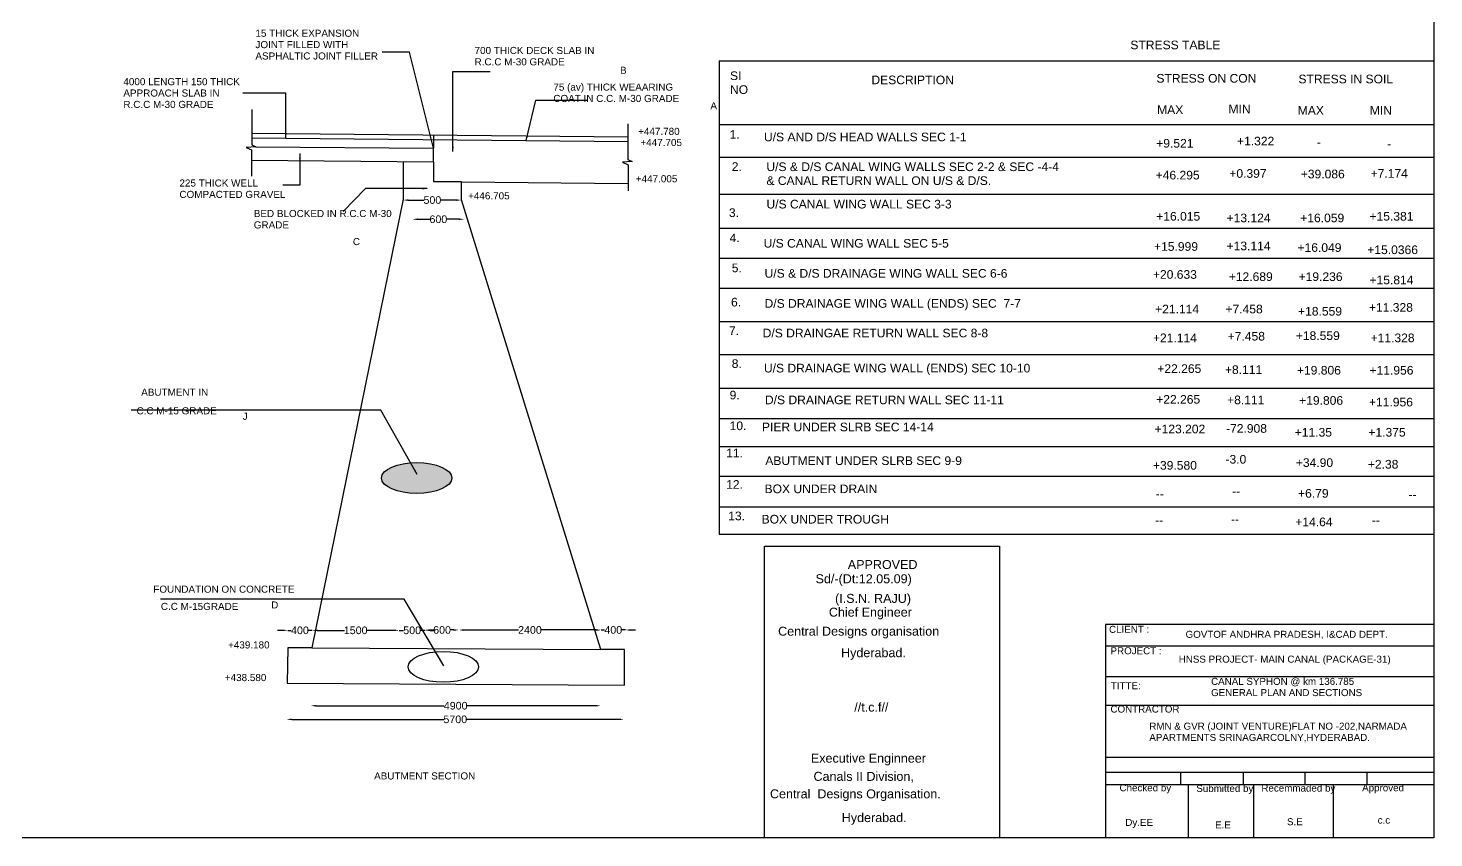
# Model space of a CAD drawing. Header units: metres. Extents: x -1552452794 to 344731, y 2311 to 4475819590.
# Drawn here: x 333632 to 344683, y 89527 to 95895 of the extents above; entities that cross this region are included whole.
import ezdxf

# ---------------------------------------------------------------- set-up
doc = ezdxf.new("R2010")
doc.units = ezdxf.units.M
doc.header["$MEASUREMENT"] = 0
for name, color, linetype in [('DIMENSION', 7, 'Continuous'), ('DRAWING', 2, 'Continuous'), ('HATCH', 7, 'Continuous'), ('TEXT', 255, 'Continuous'), ('TEXT @ 1', 255, 'Continuous')]:
    doc.layers.add(name, color=color, linetype=linetype)
doc.styles.add('Annotative', font='arial.ttf')
doc.styles.get("Standard").update_dxf_attribs({"font": 'arial.ttf'})
doc.dimstyles.new('ISO-25', dxfattribs={"dimtxt": 60, "dimasz": 40, "dimexe": 1.25, "dimexo": 0.625, "dimtad": 0, "dimlfac": 100, "dimtxsty": 'Standard', "dimcen": 2.5, "dimse1": 1, "dimse2": 1, "dimadec": 0, "dimazin": 0, "dimtfac": 1, "dimtmove": 0, "dimatfit": 3, "dimfxl": 1, "dimarcsym": 0})

# ---------------------------------------------------------------- blocks, each defined once
blk = doc.blocks.new('*D63')
at = {"layer": 'Defpoints', "color": 0, "transparency": 16777216}
for p in [(335854, 90573), (338132, 90573), (338132, 90566)]:
    blk.add_point(p, dxfattribs=at)
at = {"layer": 'DIMENSION', "color": 0, "lineweight": -2, "transparency": 16777216}
for p, q in [((335894, 90566), (336902, 90566)), ((338092, 90566), (337084, 90566))]:
    blk.add_line(p, q, dxfattribs=at)
at = {"layer": 'DIMENSION', "color": 0, "transparency": 16777216}
for points in [[(335894, 90573), (335894, 90560), (335854, 90566)], [(338092, 90573), (338092, 90560), (338132, 90566)]]:
    blk.add_solid(points, dxfattribs=at)
at = {"layer": 'DIMENSION', "color": 0, "transparency": 16777216, "insert": (336993, 90566), "char_height": 60, "attachment_point": 5}
blk.add_mtext('4900', dxfattribs=at)
blk = doc.blocks.new('*D64')
at = {"layer": 'Defpoints', "color": 0, "transparency": 16777216}
for p in [(338316, 90459), (335664, 90366), (338316, 90366)]:
    blk.add_point(p, dxfattribs=at)
at = {"layer": 'DIMENSION', "color": 0, "lineweight": -2, "transparency": 16777216}
for p, q in [((335704, 90459), (336900, 90459)), ((338276, 90459), (337080, 90459))]:
    blk.add_line(p, q, dxfattribs=at)
at = {"layer": 'DIMENSION', "color": 0, "transparency": 16777216}
for points in [[(335704, 90466), (335704, 90453), (335664, 90459)], [(338276, 90466), (338276, 90453), (338316, 90459)]]:
    blk.add_solid(points, dxfattribs=at)
at = {"layer": 'DIMENSION', "color": 0, "transparency": 16777216, "insert": (336990, 90459), "char_height": 60, "attachment_point": 5}
blk.add_mtext('5700', dxfattribs=at)
blk = doc.blocks.new('*D65')
at = {"layer": 'Defpoints', "color": 0, "transparency": 16777216}
for p in [(335673, 91162), (335865, 91162), (335865, 91159)]:
    blk.add_point(p, dxfattribs=at)
at = {"layer": 'DIMENSION', "color": 0, "lineweight": -2, "transparency": 16777216}
for p, q in [((335633, 91159), (335593, 91159)), ((335673, 91159), (335701, 91159)), ((335865, 91159), (335837, 91159)), ((335905, 91159), (335945, 91159))]:
    blk.add_line(p, q, dxfattribs=at)
at = {"layer": 'DIMENSION', "color": 0, "transparency": 16777216}
for points in [[(335633, 91166), (335633, 91153), (335673, 91159)], [(335905, 91166), (335905, 91153), (335865, 91159)]]:
    blk.add_solid(points, dxfattribs=at)
at = {"layer": 'DIMENSION', "color": 0, "transparency": 16777216, "insert": (335769, 91159), "char_height": 60, "attachment_point": 5}
blk.add_mtext('400', dxfattribs=at)
blk = doc.blocks.new('*D66')
at = {"layer": 'Defpoints', "color": 0, "transparency": 16777216}
for p in [(335865, 91162), (336548, 91162), (336548, 91159)]:
    blk.add_point(p, dxfattribs=at)
at = {"layer": 'DIMENSION', "color": 0, "lineweight": -2, "transparency": 16777216}
for p, q in [((335905, 91159), (336119, 91159)), ((336508, 91159), (336294, 91159))]:
    blk.add_line(p, q, dxfattribs=at)
at = {"layer": 'DIMENSION', "color": 0, "transparency": 16777216}
for points in [[(335905, 91166), (335905, 91153), (335865, 91159)], [(336508, 91166), (336508, 91153), (336548, 91159)]]:
    blk.add_solid(points, dxfattribs=at)
at = {"layer": 'DIMENSION', "color": 0, "transparency": 16777216, "insert": (336207, 91159), "char_height": 60, "attachment_point": 5}
blk.add_mtext('1500', dxfattribs=at)
blk = doc.blocks.new('*D67')
at = {"layer": 'Defpoints', "color": 0, "transparency": 16777216}
for p in [(336548, 91162), (336753, 91162), (336753, 91159)]:
    blk.add_point(p, dxfattribs=at)
at = {"layer": 'DIMENSION', "color": 0, "lineweight": -2, "transparency": 16777216}
for p, q in [((336508, 91159), (336468, 91159)), ((336548, 91159), (336584, 91159)), ((336753, 91159), (336718, 91159)), ((336793, 91159), (336833, 91159))]:
    blk.add_line(p, q, dxfattribs=at)
at = {"layer": 'DIMENSION', "color": 0, "transparency": 16777216}
for points in [[(336508, 91166), (336508, 91153), (336548, 91159)], [(336793, 91166), (336793, 91153), (336753, 91159)]]:
    blk.add_solid(points, dxfattribs=at)
at = {"layer": 'DIMENSION', "color": 0, "transparency": 16777216, "insert": (336651, 91159), "char_height": 60, "attachment_point": 5}
blk.add_mtext('500', dxfattribs=at)
blk = doc.blocks.new('*D68')
at = {"layer": 'Defpoints', "color": 0, "transparency": 16777216}
for p in [(336753, 91159), (337018, 91162), (337018, 91159)]:
    blk.add_point(p, dxfattribs=at)
at = {"layer": 'DIMENSION', "color": 0, "lineweight": -2, "transparency": 16777216}
for p, q in [((336793, 91162), (336819, 91162)), ((336978, 91162), (336953, 91162))]:
    blk.add_line(p, q, dxfattribs=at)
at = {"layer": 'DIMENSION', "color": 0, "transparency": 16777216}
for points in [[(336793, 91168), (336793, 91155), (336753, 91162)], [(336978, 91168), (336978, 91155), (337018, 91162)]]:
    blk.add_solid(points, dxfattribs=at)
at = {"layer": 'DIMENSION', "color": 0, "transparency": 16777216, "insert": (336886, 91162), "char_height": 60, "attachment_point": 5}
blk.add_mtext('600', dxfattribs=at)
blk = doc.blocks.new('*D69')
at = {"layer": 'Defpoints', "color": 0, "transparency": 16777216}
for p in [(337018, 91162), (338137, 91162), (338137, 91162)]:
    blk.add_point(p, dxfattribs=at)
at = {"layer": 'DIMENSION', "color": 0, "lineweight": -2, "transparency": 16777216}
for p, q in [((337058, 91162), (337487, 91162)), ((338097, 91162), (337668, 91162))]:
    blk.add_line(p, q, dxfattribs=at)
at = {"layer": 'DIMENSION', "color": 0, "transparency": 16777216}
for points in [[(337058, 91168), (337058, 91155), (337018, 91162)], [(338097, 91168), (338097, 91155), (338137, 91162)]]:
    blk.add_solid(points, dxfattribs=at)
at = {"layer": 'DIMENSION', "color": 0, "transparency": 16777216, "insert": (337577, 91162), "char_height": 60, "attachment_point": 5}
blk.add_mtext('2400', dxfattribs=at)
blk = doc.blocks.new('*D70')
at = {"layer": 'Defpoints', "color": 0, "transparency": 16777216}
for p in [(338137, 91162), (338328, 91162), (338328, 91162)]:
    blk.add_point(p, dxfattribs=at)
at = {"layer": 'DIMENSION', "color": 0, "lineweight": -2, "transparency": 16777216}
for p, q in [((338097, 91162), (338057, 91162)), ((338137, 91162), (338164, 91162)), ((338328, 91162), (338300, 91162)), ((338368, 91162), (338408, 91162))]:
    blk.add_line(p, q, dxfattribs=at)
at = {"layer": 'DIMENSION', "color": 0, "transparency": 16777216}
for points in [[(338097, 91168), (338097, 91155), (338137, 91162)], [(338368, 91168), (338368, 91155), (338328, 91162)]]:
    blk.add_solid(points, dxfattribs=at)
at = {"layer": 'DIMENSION', "color": 0, "transparency": 16777216, "insert": (338232, 91162), "char_height": 60, "attachment_point": 5}
blk.add_mtext('400', dxfattribs=at)
blk = doc.blocks.new('*D79')
at = {"layer": 'Defpoints', "color": 0, "transparency": 16777216}
for p in [(336581, 94551), (337038, 94544), (337038, 94543)]:
    blk.add_point(p, dxfattribs=at)
at = {"layer": 'HATCH', "color": 0, "lineweight": -2, "transparency": 16777216}
for p, q in [((336621, 94543), (336743, 94543)), ((336998, 94543), (336877, 94543))]:
    blk.add_line(p, q, dxfattribs=at)
at = {"layer": 'HATCH', "color": 0, "transparency": 16777216}
for points in [[(336621, 94549), (336621, 94536), (336581, 94543)], [(336998, 94549), (336998, 94536), (337038, 94543)]]:
    blk.add_solid(points, dxfattribs=at)
at = {"layer": 'HATCH', "color": 0, "transparency": 16777216, "insert": (336810, 94543), "char_height": 60, "attachment_point": 5}
blk.add_mtext('500', dxfattribs=at)
blk = doc.blocks.new('*D80')
at = {"layer": 'Defpoints', "color": 0, "transparency": 16777216}
for p in [(336654, 94476), (336654, 94392), (337060, 94476)]:
    blk.add_point(p, dxfattribs=at)
at = {"layer": 'HATCH', "color": 0, "lineweight": -2, "transparency": 16777216}
for p, q in [((336694, 94392), (336790, 94392)), ((337020, 94392), (336924, 94392))]:
    blk.add_line(p, q, dxfattribs=at)
at = {"layer": 'HATCH', "color": 0, "transparency": 16777216}
for points in [[(336694, 94399), (336694, 94386), (336654, 94392)], [(337020, 94399), (337020, 94386), (337060, 94392)]]:
    blk.add_solid(points, dxfattribs=at)
at = {"layer": 'HATCH', "color": 0, "transparency": 16777216, "insert": (336857, 94392), "char_height": 60, "attachment_point": 5}
blk.add_mtext('600', dxfattribs=at)

msp = doc.modelspace()

# ---------------------------------------------------------------- hatches: boundary and pattern name
at = {"layer": 'HATCH'}
h = msp.add_hatch(dxfattribs=at)
h.set_pattern_fill('AR-CONC', color=256, scale=1.249735)
h.set_pattern_definition([(50, (0, 0), (8.96385498, -0.7842357), [0.9373016, -10.3103177]), (355, (0, 0), (-1.73402464, 9.40041197), [0.74984129, -8.24825417]), (100.4514445, (0.747, -0.065), (7.22983031, 8.61617618), [0.7965838, -8.76242174]), (46.1842, (0, 2.5), (13.33769356, -2.06855318), [1.4059524, -15.46547656]), (96.6356355, (1.111, 2.327), (11.68080195, 12.17390577), [1.19487637, -13.14364]), (351.184164, (0, 2.5), (11.68080194, 12.17390576), [1.12476193, -12.37238126]), (21, (1.25, 1.8746), (7.45975921, -5.03167112), [0.9373016, -10.3103177]), (326, (1.25, 1.875), (3.04079803, 9.0624574), [0.74984129, -8.24825417]), (71.4514447, (1.871, 1.455), (10.50055715, 4.03078625), [0.79658377, -8.76242174]), (37.5, (0, 0), (0.151966026, 4.1602926), [0, -8.14827533, 0, -8.373227714, 0, -8.27949755]), (7.5, (0, 0), (3.287673346, 4.9291031), [0, -4.77398953, 0, -7.960815006, 0, -3.155582086]), (327.5, (-2.787, 0), (6.671368383, -0.281876234), [0, -3.1243387, 0, -9.74793674, 0, -12.934762215]), (317.5, (-4.0366, 0), (7.28828447, 1.25104748), [0, -4.06164031, 0, -6.47362978, 0, -9.18555578])])
edge = h.paths.add_edge_path()
edge.add_ellipse((336686.61948, 92357.19717), major_axis=(-276.28178, 0), ratio=0.4396336598, start_angle=0, end_angle=360)

# ---------------------------------------------------------------- linework, layer by layer
at = {"layer": 'DIMENSION'}
for points in [[(336818.08172, 94844.73209), (336820.11625, 95055.6017)], [(338347.10094, 95141.21576), (338347.10094, 94862.7105), (338381.33188, 94845.31201), (338304.62569, 94841.95541), (338349.23159, 94821.36199), (338349.23159, 94615.22848)]]:
    msp.add_lwpolyline(points, dxfattribs=at)
for centre in [(336686.61948, 92357.19717), (336895.97692, 90871.91452)]:
    msp.add_ellipse(centre, major_axis=(-276.28178, 0), ratio=0.4396336598, dxfattribs=at)
at = {"layer": 'DRAWING'}
msp.add_lwpolyline([(323313.58887, 104949.56104), (344682.94834, 104949.56104), (344682.94834, 89526.89585), (323313.58887, 89526.89585)], close=True, dxfattribs=at)
for points in [[(335389.44476, 95256.0538), (335389.44476, 94978.41518), (335422.72561, 94961.02639), (335346.55911, 94957.11466), (335388.32884, 94937.33615), (335388.32884, 94731.73943)], [(335387.73012, 95069.42178), (338350.54428, 95040.83569)], [(335387.73012, 95032.05182), (338350.54428, 95003.46573)], [(335422.72561, 94961.02639), (336819.09899, 94950.1669)], [(335388.24732, 94858.08628), (336818.08172, 94844.73209), (336818.08172, 94687.99042), (337038.47745, 94687.99042)], [(336581.11517, 94846.94528), (336581.11517, 94551.21806), (335862.75531, 91022.59189), (335673.31584, 91022.59189), (335669.65326, 90742.5118)], [(335669.65326, 90742.5118), (338319.23385, 90728.71352), (338319.23385, 91009.54382), (338135.0929, 91009.54382), (337038.47745, 94544.25801), (337038.47745, 94687.01384), (338346.63153, 94673.1595)], [(335862.75531, 91022.59189), (338135.0929, 91009.54382)]]:
    msp.add_lwpolyline(points, dxfattribs=at)
at = {"layer": 'TEXT'}
for points in [[(339064.94426, 95637.44206), (344682.94834, 95637.44206)], [(339064.94426, 95637.44206), (339064.94426, 91915.51278), (344682.94834, 91915.51278)], [(339064.94426, 95137.05296), (344682.94834, 95137.05296)], [(339064.94426, 94881.02594), (344682.94834, 94881.02594)], [(339064.94426, 94589.71347), (344682.94834, 94589.71347)], [(339064.94426, 94322.8725), (344682.94834, 94322.8725)], [(339064.94426, 94085.77508), (344682.94834, 94085.77508)], [(339064.94426, 93849.77773), (344682.94834, 93849.77773)], [(339064.94426, 93588.22958), (344682.94834, 93588.22958)], [(339064.94426, 93328.84006), (344682.94834, 93328.84006)], [(339064.94426, 93064.11621), (344682.94834, 93064.11621)], [(339064.94426, 92824.92242), (344682.94834, 92824.92242)], [(339064.94426, 92604.84504), (344682.94834, 92604.84504)], [(339064.94426, 92372.95741), (344682.94834, 92372.95741)], [(339064.94426, 92130.56717), (344682.94834, 92130.56717)], [(344682.94834, 91205.09227), (342100.90712, 91205.09227), (342100.90712, 89526.89585)], [(342100.90712, 91037.94305), (344682.94834, 91037.94305)], [(342100.90712, 90794.88862), (344682.94834, 90794.88862)], [(342100.90712, 90570.07884), (344682.94834, 90570.07884)], [(342100.90712, 90161.32811), (344682.94834, 90161.32811)], [(342100.90712, 90043.80683), (344682.94834, 90043.80683)], [(342690.47709, 90043.80683), (342690.47709, 89946.73035)], [(343183.45286, 90043.80683), (343183.45286, 89946.73035)], [(343667.94744, 90043.80683), (343667.94744, 89946.73035)], [(344155.53993, 90043.80683), (344155.53993, 89946.73035)], [(342100.90712, 89946.73035), (344682.94834, 89946.73035)], [(342752.18159, 89946.73035), (342752.18159, 89526.89585)], [(343264.10039, 89946.73035), (343264.10039, 89526.89585)], [(343892.41977, 89946.73035), (343892.41977, 89526.89585)]]:
    msp.add_lwpolyline(points, dxfattribs=at)
msp.add_lwpolyline([(339419.78321, 91822.11013), (341267.26158, 91822.11013), (341267.26158, 89526.89585), (339419.78321, 89526.89585)], close=True, dxfattribs=at)

# ---------------------------------------------------------------- texts
at = {"layer": 'TEXT @ 1', "style": 'Annotative'}
for s, height, p in [('15 THICK EXPANSION ', 55.652703, (335418.98523, 95827.19743)), ('ASPHALTIC JOINT FILLER', 55.652703, (335418.98523, 95648.39509)), ('JOINT FILLED WITH ', 55.652703, (335418.98523, 95737.79626)), ('700 THICK DECK SLAB IN ', 55.652703, (337141.59817, 95691.86888)), ('STRESS TABLE ', 67.9556119, (342297.09188, 95728.83135)), ('R.C.C M-30 GRADE', 55.652703, (337141.59817, 95602.46771)), ('B', 55.6527, (338285.28428, 95536.04438)), ('4000 LENGTH 150 THICK', 55.652703, (334380.90554, 95446.34533)), ('SI', 67.955612, (339149.70542, 95486.93926)), ('DESCRIPTION ', 67.9556119, (340261.19895, 95454.06153)), ('STRESS ON CON', 67.9556119, (342501.70704, 95466.53598)), ('STRESS IN SOIL ', 67.9556119, (343618.22834, 95461.0356)), ('APPROACH SLAB IN ', 55.652703, (334380.90554, 95356.94416)), ('COAT IN C.C. M-30 GRADE', 55.652703, (337761.01582, 95314.5063)), ('75 (av) THICK WEAARING ', 55.652703, (337761.01582, 95403.90747)), ('NO ', 67.955612, (339149.70542, 95377.77455)), ('R.C.C M-30 GRADE', 55.652703, (334380.90554, 95267.54299)), ('A', 55.6527, (338995.65193, 95256.82158)), ('MAX ', 67.955612, (342507.24267, 95219.24729)), ('MIN ', 67.955612, (343068.22035, 95224.74767)), ('MAX ', 67.955612, (343612.7435, 95213.76767)), ('MIN', 67.955612, (344179.25681, 95213.76767)), ('+447.780', 55.652703, (338427.40795, 95055.54561)), ('1.', 67.955612, (339146.70907, 95025.23962)), ('U/S AND D/S HEAD WALLS SEC 1-1', 67.9556119, (339416.68529, 95005.18919)), ('+1.322', 67.955612, (343135.30812, 94972.85112)), ('+447.705', 55.652703, (338445.48952, 94967.80996)), ('+9.521', 67.955612, (342500.13268, 94955.58201)), ('-', 67.95561, (343761.90079, 94964.21656)), ('-', 67.95561, (344314.95592, 94951.26473)), ('2.', 67.955612, (339163.21439, 94772.49207)), ('U/S & D/S CANAL WING WALLS SEC 2-2 & SEC -4-4', 67.9556119, (339435.83146, 94770.99763)), ('+447.005', 55.652703, (338409.30131, 94682.85193)), ('& CANAL RETURN WALL ON U/S & D/S.', 67.9556119, (339435.83146, 94661.83291)), ('+46.295', 67.955612, (342495.81591, 94705.20065)), ('+0.397', 67.955612, (343074.82248, 94718.15249)), ('+39.086', 67.955612, (343636.56194, 94713.83521)), ('+7.174', 67.955612, (344185.35108, 94718.15249)), ('225 THICK WELL ', 55.652703, (334821.60705, 94649.28203)), ('COMPACTED GRAVEL', 55.652703, (334821.60705, 94559.88086)), ('+446.705', 55.652703, (337090.87576, 94548.69271)), ('U/S CANAL WING WALL SEC 3-3', 67.9556119, (339436.33932, 94477.00762)), ('GRADE ', 55.652703, (335406.0179, 94319.85176)), ('BED BLOCKED IN R.C.C M-30', 55.652703, (335406.0179, 94409.25293)), ('3.', 67.955612, (339141.22423, 94409.81998)), ('+16.015', 67.955612, (342500.13268, 94381.42558)), ('+13.124', 67.955612, (343053.2386, 94368.47375)), ('+16.059', 67.955612, (343632.24517, 94368.47375)), ('+15.381', 67.955612, (344176.71753, 94381.42558)), ('4.', 67.955612, (339146.70907, 94212.01394)), ('C', 55.6527, (336185.23027, 94188.6862)), ('U/S CANAL WING WALL SEC 5-5 ', 67.9556119, (339413.79051, 94169.09024)), ('+15.999', 67.955612, (342482.86558, 94143.99606)), ('+13.114', 67.955612, (343053.2386, 94148.31334)), ('+16.049', 67.955612, (343610.66129, 94135.36151)), ('+15.0366', 67.955612, (344159.39964, 94118.09239)), ('5.', 67.955612, (339163.21439, 93975.72601)), ('U/S & D/S DRAINAGE WING WALL SEC 6-6', 67.9556119, (339421.30678, 93932.53248)), ('+20.633', 67.955612, (342474.23203, 93923.83565)), ('+12.689', 67.955612, (343070.5057, 93906.56654)), ('+19.236', 67.955612, (343619.29484, 93906.56654)), ('+15.814', 67.955612, (344176.71753, 93880.66288)), ('6.', 67.955612, (339157.72954, 93706.47732)), ('D/S DRAINAGE WING WALL (ENDS) SEC  7-7', 67.9556119, (339421.30678, 93695.97472)), ('+21.114', 67.955612, (342491.49913, 93651.86791)), ('+7.458', 67.955612, (343044.60505, 93651.86791)), ('+11.328', 67.955612, (344172.34997, 93664.81975)), ('+18.559', 67.955612, (343614.97806, 93634.5988)), ('7.', 67.955612, (339141.22423, 93481.19015)), ('D/S DRAINGAE RETURN WALL SEC 8-8', 67.9556119, (339406.47739, 93463.19457)), ('+21.114', 67.955612, (342474.23203, 93425.31461)), ('+7.458', 67.955612, (343061.87215, 93438.26645)), ('+18.559', 67.955612, (343597.71096, 93442.58372)), ('+11.328', 67.955612, (344185.35108, 93425.31461)), ('8.', 67.955612, (339163.21439, 93222.92146)), ('U/S DRAINAGE WING WALL (ENDS) SEC 10-10 ', 67.9556119, (339416.38058, 93187.30392)), ('+22.265', 67.955612, (342508.81702, 93183.56782)), ('+8.111', 67.955612, (343040.28827, 93174.93326)), ('+19.806', 67.955612, (343606.34451, 93170.63674)), ('+11.956', 67.955612, (344176.71753, 93170.63674)), ('ABUTMENT IN ', 55.652703, (334521.08003, 93004.29274)), ('9.', 67.955612, (339146.70907, 92975.65353)), ('D/S DRAINAGE RETURN WALL SEC 11-11', 67.9556119, (339424.35392, 92937.54525)), ('+22.265', 67.955612, (342500.13268, 92941.82102)), ('+8.111', 67.955612, (343057.55537, 92937.50374)), ('+19.806', 67.955612, (343623.61161, 92933.18646)), ('+11.956', 67.955612, (344172.40075, 92920.25539)), ('C.C M-15 GRADE', 55.652703, (334484.47503, 92858.01372)), ('J', 55.6527, (335318.64347, 92814.85864)), ('10.', 67.955612, (339146.70907, 92733.88598)), ('PIER UNDER SLRB SEC 14-14', 67.9556119, (339400.99254, 92724.54571)), ('+123.202', 67.955612, (342487.18236, 92708.70878)), ('-72.908', 67.955612, (343048.92182, 92713.02606)), ('+11.35', 67.955612, (343589.07741, 92682.82587)), ('+1.375', 67.955612, (344168.08398, 92682.82587)), ('11.', 67.955612, (339119.23406, 92519.5788)), ('ABUTMENT UNDER SLRB SEC 9-9', 67.9556119, (339427.2487, 92459.44826)), ('-3.0', 67.955612, (343044.70662, 92470.28296)), ('+34.90', 67.955612, (343597.76175, 92444.3793)), ('+2.38', 67.955612, (344163.81799, 92431.42746)), ('+39.580', 67.955612, (342474.3336, 92422.79291)), ('12.', 67.955612, (339119.23406, 92272.31087)), ('BOX UNDER DRAIN ', 67.9556119, (339421.40835, 92238.06324)), ('--', 67.955612, (342495.91748, 92198.31522)), ('--', 67.955612, (343096.55871, 92219.90161)), ('+6.79', 67.955612, (343615.07963, 92202.6325)), ('--', 67.955612, (344483.56409, 92193.99795)), ('13.', 67.955612, (339135.73938, 92025.04294)), ('BOX UNDER TROUGH ', 67.9556119, (339398.09776, 91999.18079)), ('--', 67.955612, (342491.6007, 91991.10665)), ('--', 67.955612, (343087.87437, 91999.7412)), ('+14.64', 67.955612, (343593.44497, 91978.15481)), ('--', 67.955612, (344194.0862, 91991.10665)), ('APPROVED', 70.591642, (340075.47603, 91641.36564)), ('FOUNDATION ON CONCRETE', 55.652703, (334616.17594, 91455.13732)), ('Sd/-(Dt:12.05.09)', 70.5916421, (339822.30984, 91529.59381)), ('(I.S.N. RAJU)', 70.5916421, (339975.37762, 91375.18886)), ('C.C M-15GRADE ', 55.652703, (334675.48162, 91319.70887)), ('D', 55.6527, (335542.47893, 91330.99489)), ('Chief Engineer', 70.5916421, (339926.82659, 91267.09087)), ('Central Designs organisation ', 70.5916421, (339527.90575, 91117.08623)), ('CLIENT :', 55.045291, (342129.04234, 91139.73118)), ('+439.180', 55.652703, (335203.82392, 91016.75493)), ('GOVTOF ANDHRA PRADESH, I&CAD DEPT.', 55.045291, (342731.10557, 91100.35677)), ('Hyderabad.', 70.591642, (340022.50665, 90947.96517)), ('PROJECT :', 55.045291, (342140.97696, 90970.90071)), ('HNSS PROJECT- MAIN CANAL (PACKAGE-31)', 55.045291, (342676.96813, 90905.10374)), ('+438.580', 55.652703, (335178.40631, 90760.00684)), ('TITTE:', 55.045291, (342143.26231, 90696.35921)), ('CANAL SYPHON @ km 136.785', 55.045291, (342931.35317, 90730.39928)), ('GENERAL PLAN AND SECTIONS ', 55.045291, (342931.35317, 90641.97387)), ('//t.c.f//', 70.591642, (340126.46477, 90519.91124)), ('CONTRACTOR', 55.045291, (342140.41832, 90512.75037)), ('RMN & GVR (JOINT VENTURE)FLAT NO -202,NARMADA ', 55.045291, (342445.99524, 90377.93922)), ('APARTMENTS SRINAGARCOLNY,HYDERABAD.', 55.045291, (342445.99524, 90289.5138)), ('Executive Enginneer', 70.5916421, (339785.38871, 90118.61197)), ('ABUTMENT SECTION', 55.652703, (336352.16674, 89986.29685)), ('Canals II Division,', 70.5916421, (339805.85531, 89975.49836)), ('Central  Designs Organisation.', 70.5916421, (339463.81432, 89838.21724)), ('Checked by ', 55.045291, (342211.72129, 89893.67765)), ('Submitted by', 55.045291, (342815.15573, 89888.59239)), ('Recemmaded by', 55.045291, (343326.97295, 89891.1454)), ('Approved', 55.045291, (344118.87274, 89893.67765)), ('Hyderabad.', 70.591642, (340028.04228, 89651.30817)), ('Dy.EE', 55.045291, (342257.5299, 89621.48159)), ('E.E', 55.045291, (342962.84024, 89601.14057)), ('S.E', 55.045291, (343528.1347, 89626.5876)), ('c.c', 55.045291, (344241.06288, 89639.29036))]:
    msp.add_text(s, height=height, dxfattribs=at).set_placement(p)

# ---------------------------------------------------------------- dimensions: what is measured, and where the dimension line sits
at = {"layer": 'DIMENSION'}
for base, p1, p2, text, picture, middle in [((335865.12489, 91159.44186), (335672.75086, 91161.52977), (335865.12489, 91161.52977), '400', '*D65', (335768.93787, 91159.44186)), ((336548.28192, 91159.44186), (335865.12489, 91161.52977), (336548.28192, 91161.52977), '1500', '*D66', (336206.7034, 91159.44186)), ((336753.18405, 91159.44186), (336548.28192, 91161.52977), (336753.18405, 91161.52977), '500', '*D67', (336650.73299, 91159.44186)), ((337017.94113, 91161.52977), (336753.18405, 91159.44186), (337017.94113, 91159.44186), '600', '*D68', (336885.56259, 91161.52977)), ((338136.99024, 91161.52977), (337017.94113, 91161.52977), (338136.99024, 91161.52977), '2400', '*D69', (337577.46569, 91161.52977)), ((338327.68899, 91161.52977), (338136.99024, 91161.52977), (338327.68899, 91161.52977), '400', '*D70', (338232.33961, 91161.52977)), ((338131.53713, 90566.18564), (335854.21866, 90572.74471), (338131.53713, 90572.74471), '4900', '*D63', (336992.87789, 90566.18564)), ((338316.27961, 90459.48688), (335664.34069, 90365.80384), (338316.27961, 90365.80384), '5700', '*D64', (336990.31015, 90459.48688))]:
    dim = msp.add_linear_dim(base=base, p1=p1, p2=p2, text=text, dimstyle='ISO-25', dxfattribs=at)
    dim.commit()
    dim.dimension.update_dxf_attribs({"geometry": picture, "text_midpoint": middle})
at = {"layer": 'HATCH'}
for base, p1, p2, text, picture, middle in [((337038.47745, 94542.76416), (336581.11517, 94551.21806), (337038.47745, 94544.25801), '500', '*D79', (336809.79631, 94542.76416)), ((336654.11717, 94392.26674), (337059.68891, 94475.88721), (336654.11717, 94475.88721), '600', '*D80', (336856.90304, 94392.26674))]:
    dim = msp.add_linear_dim(base=base, p1=p1, p2=p2, text=text, dimstyle='ISO-25', dxfattribs=at)
    dim.commit()
    dim.dimension.update_dxf_attribs({"geometry": picture, "text_midpoint": middle})

# ---------------------------------------------------------------- leaders
for points in [[(336819.09899, 94950.1669), (336630.94581, 95705.51399), (336416.47186, 95705.51399)], [(336971.97009, 94924.03232), (336971.97009, 95555.31192), (337263.91299, 95555.31192)], [(335658.41813, 95029.44015), (335658.41813, 95384.58297), (335320.0907, 95384.58297)], [(337547.97479, 95011.20916), (337624.29312, 95329.37076), (338032.12721, 95329.37076)], [(335767.81556, 94908.35987), (335767.81556, 94660.61264), (335633.81944, 94660.61264)], [(336769.80899, 94632.71565), (336285.18505, 94632.71565), (336108.95825, 94451.99455)], [(336690.64179, 92385.14049), (336404.11954, 92889.69331), (334442.30263, 92889.69331)], [(336900.34181, 90878.91111), (336586.94908, 91403.39779), (334671.50525, 91403.39779)]]:
    msp.add_leader(points, dimstyle='ISO-25', override={"dimgap": 0.625, "dimtad": 0}, dxfattribs=at)

doc.saveas('drawing.dxf')
